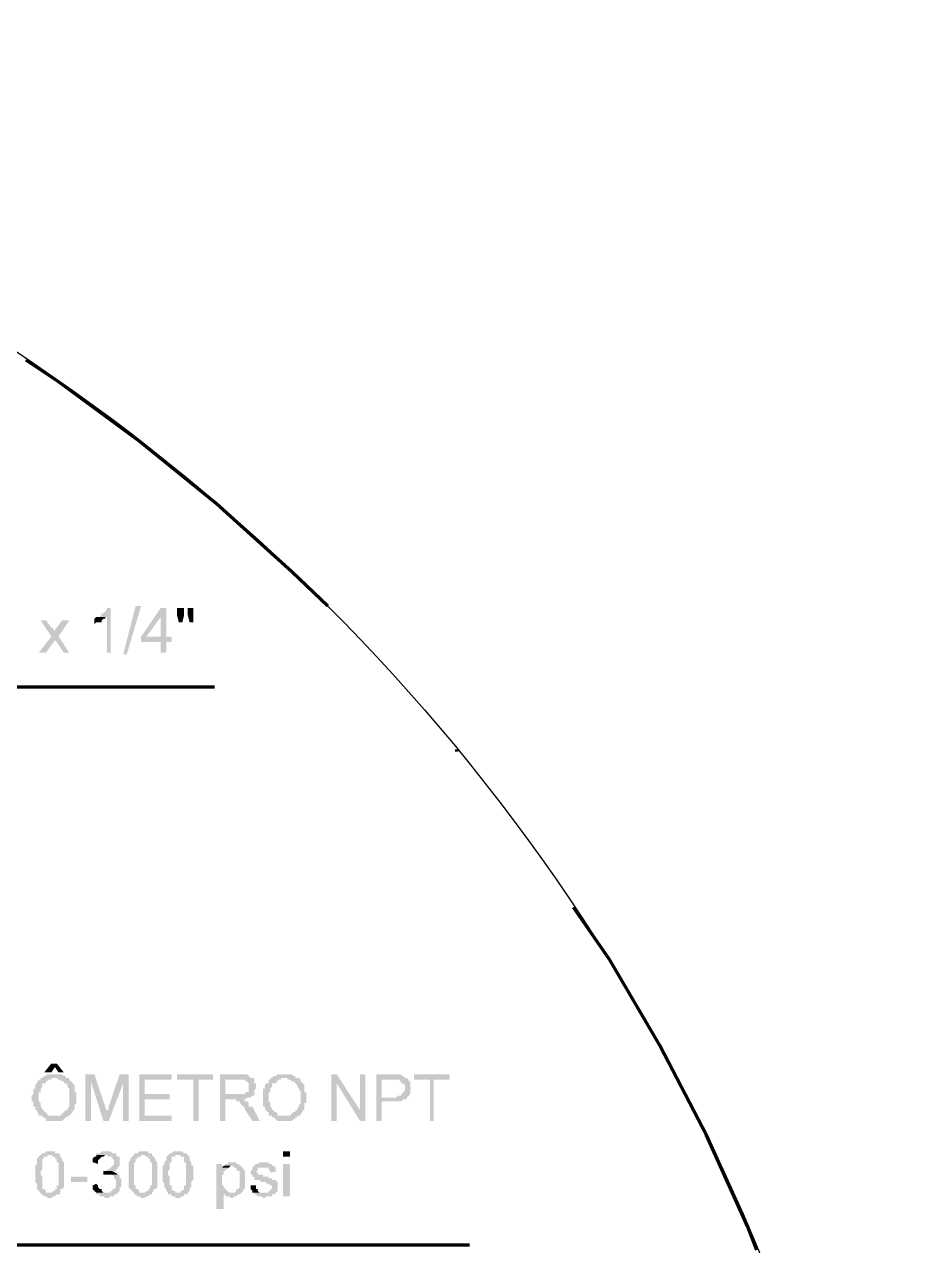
# Model space of a CAD drawing. Header units: millimetres. Extents: x 4161 to 13726, y 828 to 4470.
# Drawn here: x 9004.6 to 9149.5, y 1596.2 to 1796.4 of the extents above; entities that cross this region are included whole.
import ezdxf

# ---------------------------------------------------------------- set-up
doc = ezdxf.new("R2010")
doc.units = ezdxf.units.MM
doc.header["$LTSCALE"] = 10
doc.layers.add('AUX_01', color=1, linetype='Continuous')
doc.layers.add('H', color=7, linetype='Continuous', lineweight=100)
doc.layers.add('P', color=250, linetype='Continuous', lineweight=100)

# ---------------------------------------------------------------- blocks, each defined once
blk = doc.blocks.new('A$C264A139D')
at = {"layer": 'H', "linetype": 'Continuous'}
for points in [[(517.65, 598.82), (517.35, 598.82), (517.06, 598.53), (517.06, 597.65), (517.35, 597.94), (517.65, 597.94), (517.94, 597.94), (518.24, 597.94), (518.24, 598.24), (518.53, 598.53), (518.82, 598.53), (518.82, 598.82), (519.12, 598.82)], [(519.71, 600.29), (519.12, 600.29), (519.12, 600), (518.82, 599.71), (518.53, 599.41), (518.24, 599.41), (518.24, 599.12), (517.94, 598.82), (517.65, 598.82), (519.12, 598.82), (519.12, 592.94), (519.71, 592.94)], [(521.76, 592.65), (523.82, 600.59), (524.71, 600.59), (522.35, 592.65)], [(528.82, 600.29), (527.94, 600.29), (524.71, 595.59), (524.71, 594.71), (527.94, 594.71), (527.94, 592.94), (528.82, 592.94), (528.82, 594.71), (529.71, 594.71), (529.71, 595.59), (525.59, 595.59), (527.94, 598.82)], [(528.82, 600.29), (527.94, 598.82), (527.94, 595.59), (525.59, 595.59), (528.82, 595.59)], [(531.76, 600.29), (530.59, 600.29), (530.59, 599.12), (530.88, 597.94), (531.47, 597.94), (531.76, 599.12)], [(533.24, 600.29), (532.35, 600.29), (532.35, 599.12), (532.65, 597.94), (533.24, 597.94), (533.24, 599.12)], [(509.12, 598.24), (508.24, 598.24), (510, 595.59), (510.59, 595), (510.88, 594.71), (512.06, 592.94), (512.94, 592.94), (511.18, 595.59), (510.59, 596.47), (510.29, 596.76), (510.29, 597.06), (510, 597.06)], [(512.94, 598.24), (511.76, 598.24), (510.88, 597.06), (510.59, 596.76), (510.59, 596.47), (511.18, 595.59)], [(510, 595.59), (507.94, 592.94), (509.12, 592.94), (510.59, 595)], [(510.88, 525.59), (510, 525.59), (508.82, 524.12), (510, 524.12), (510.59, 525)], [(510.88, 525.59), (510.59, 525), (511.18, 524.12), (512.06, 524.12)], [(508.24, 523.24), (508.24, 522.94), (507.94, 522.94), (507.94, 522.65), (507.65, 522.65), (507.65, 522.35), (507.35, 522.06), (507.35, 521.47), (507.06, 521.47), (507.06, 520.59), (506.76, 520.29), (506.76, 520), (506.76, 519.41), (507.06, 519.41), (507.06, 518.53), (507.35, 518.53), (507.35, 517.94), (507.65, 517.94), (507.65, 517.65), (507.94, 517.35), (507.94, 517.06), (508.24, 517.06), (508.53, 517.06), (508.53, 516.76), (508.82, 516.76), (509.12, 516.47), (509.12, 516.18), (510, 516.18), (510.29, 516.18), (510.59, 516.18), (510.88, 516.18), (511.76, 516.18), (512.06, 516.47), (512.35, 516.76), (512.65, 516.76), (512.65, 517.06), (512.94, 517.06), (510.29, 517.06), (510, 517.06), (509.41, 517.06), (509.41, 517.35), (509.12, 517.35), (509.12, 517.65), (508.82, 517.65), (508.82, 517.94), (508.53, 517.94), (508.53, 518.24), (508.24, 518.53), (508.24, 519.12), (507.94, 519.41), (507.94, 520.88), (508.24, 520.88), (508.24, 521.47), (508.53, 521.76), (508.53, 522.06), (508.53, 522.35), (508.82, 522.35), (509.12, 522.35), (509.12, 522.65), (509.41, 522.65), (509.41, 522.94), (510, 522.94), (510, 523.24), (510.59, 523.24)], [(510.59, 523.82), (510, 523.82), (509.12, 523.82), (509.12, 523.53), (508.82, 523.53), (508.53, 523.24), (508.24, 523.24), (510.88, 523.24), (511.18, 522.94), (511.47, 522.94), (511.76, 522.65), (512.06, 522.65), (512.06, 522.35), (512.35, 522.35), (512.65, 522.06), (512.65, 521.76), (512.94, 521.47), (512.94, 521.18), (512.94, 519.12), (512.94, 518.82), (512.94, 518.53), (512.65, 518.24), (512.65, 517.94), (512.35, 517.94), (512.06, 517.65), (511.76, 517.35), (511.47, 517.06), (510.88, 517.06), (510.59, 517.06), (512.94, 517.06), (513.24, 517.35), (513.53, 517.65), (513.53, 517.94), (513.82, 517.94), (513.82, 518.24), (513.82, 518.53), (513.82, 518.82), (514.12, 519.12), (514.12, 520.88), (513.82, 520.88), (513.82, 521.47), (513.82, 521.76), (513.82, 522.06), (513.53, 522.35), (513.24, 522.65), (512.94, 522.94), (512.94, 523.24), (512.65, 523.24), (512.35, 523.24), (512.35, 523.53), (512.06, 523.53), (511.76, 523.82), (511.18, 523.82), (510.88, 523.82)], [(517.06, 523.82), (515.59, 523.82), (515.59, 516.18), (516.47, 516.18), (516.47, 522.65)], [(517.06, 523.82), (516.47, 522.65), (518.53, 516.18), (519.12, 517.35), (519.12, 517.94), (518.82, 518.24), (518.82, 518.53)], [(522.65, 523.82), (521.18, 523.82), (519.41, 518.53), (519.41, 517.94), (519.12, 517.94), (519.12, 517.35), (518.53, 516.18), (519.41, 516.18), (521.76, 522.35)], [(522.65, 523.82), (521.76, 522.35), (521.76, 516.18), (522.65, 516.18)], [(529.71, 523.82), (524.41, 523.82), (524.41, 516.18), (529.71, 516.18), (529.71, 517.06), (525.29, 517.06), (525.29, 519.71), (529.41, 519.71), (529.41, 520.59), (525.29, 520.59), (525.29, 522.94), (529.71, 522.94)], [(536.47, 523.82), (530.59, 523.82), (530.59, 522.94), (533.24, 522.94), (533.24, 516.18), (534.12, 516.18), (534.12, 522.94), (536.47, 522.94)], [(540.88, 523.82), (537.65, 523.82), (537.65, 516.18), (538.53, 516.18), (538.53, 519.71), (541.76, 519.71), (542.06, 520), (542.35, 520), (542.65, 520), (542.94, 520.29), (543.24, 520.29), (538.53, 520.59), (538.53, 522.94), (540.88, 522.94), (543.24, 523.24), (542.94, 523.24), (542.65, 523.24), (542.35, 523.53), (542.06, 523.82), (541.18, 523.82)], [(543.24, 523.24), (540.88, 522.94), (541.76, 522.94), (541.76, 522.65), (542.06, 522.65), (542.35, 522.35), (542.35, 522.06), (542.35, 521.76), (542.35, 521.18), (542.35, 520.88), (542.06, 520.88), (541.76, 520.88), (541.76, 520.59), (538.53, 520.59), (543.24, 520.29), (543.24, 520.59), (543.24, 520.88), (543.24, 521.18), (543.53, 521.47), (543.53, 521.76), (543.53, 522.35), (543.24, 522.35), (543.24, 522.65), (543.24, 522.94)], [(545.88, 523.24), (545.88, 522.94), (545.59, 522.94), (545.59, 522.65), (545.59, 522.35), (545.29, 522.35), (545, 522.06), (545, 521.47), (544.71, 521.47), (544.71, 520.59), (544.71, 520.29), (544.71, 520), (544.71, 519.41), (544.71, 518.53), (545, 518.53), (545, 517.94), (545.29, 517.94), (545.29, 517.65), (545.59, 517.65), (545.59, 517.35), (545.59, 517.06), (545.88, 517.06), (546.18, 517.06), (546.18, 516.76), (546.47, 516.76), (546.76, 516.47), (547.06, 516.18), (547.65, 516.18), (547.94, 516.18), (548.53, 516.18), (549.41, 516.18), (549.71, 516.47), (550, 516.47), (550, 516.76), (550.29, 516.76), (550.29, 517.06), (550.59, 517.06), (547.94, 517.06), (547.65, 517.06), (547.06, 517.06), (547.06, 517.35), (546.76, 517.65), (546.47, 517.65), (546.47, 517.94), (546.18, 517.94), (546.18, 518.24), (545.88, 518.53), (545.88, 519.12), (545.59, 519.41), (545.59, 520.88), (545.88, 520.88), (545.88, 521.47), (546.18, 521.76), (546.18, 522.06), (546.18, 522.35), (546.47, 522.35), (546.76, 522.35), (547.06, 522.65), (547.06, 522.94), (547.65, 522.94), (547.65, 523.24), (548.24, 523.24)], [(548.24, 523.82), (547.65, 523.82), (547.06, 523.82), (546.76, 523.53), (546.47, 523.53), (546.18, 523.24), (545.88, 523.24), (548.53, 523.24), (548.82, 522.94), (549.12, 522.94), (549.41, 522.65), (549.71, 522.65), (550, 522.35), (550.29, 522.06), (550.29, 521.76), (550.59, 521.47), (550.59, 521.18), (550.88, 521.18), (550.88, 519.12), (550.59, 518.82), (550.59, 518.53), (550.29, 518.24), (550.29, 517.94), (550, 517.94), (550, 517.65), (549.71, 517.65), (549.41, 517.35), (549.12, 517.06), (548.53, 517.06), (548.24, 517.06), (550.59, 517.06), (550.88, 517.06), (550.88, 517.35), (551.18, 517.65), (551.18, 517.94), (551.47, 517.94), (551.47, 518.24), (551.47, 518.53), (551.47, 519.12), (551.76, 519.12), (551.76, 520.88), (551.47, 520.88), (551.47, 521.47), (551.47, 521.76), (551.47, 522.06), (551.18, 522.35), (550.88, 522.65), (550.88, 522.94), (550.59, 523.24), (550.29, 523.24), (550, 523.24), (550, 523.53), (549.71, 523.53), (549.41, 523.82), (548.82, 523.82), (548.53, 523.82)], [(556.76, 523.82), (555.88, 523.82), (555.88, 516.18), (556.76, 516.18), (556.76, 522.35)], [(556.76, 523.82), (556.76, 522.35), (560.59, 516.18), (560.59, 517.94)], [(561.47, 523.82), (560.59, 523.82), (560.59, 516.18), (561.47, 516.18)], [(565.88, 523.82), (563.24, 523.82), (563.24, 516.18), (564.12, 516.18), (564.12, 519.41), (566.76, 519.41), (567.06, 519.41), (567.35, 519.41), (567.65, 519.71), (568.24, 519.71), (568.24, 520), (564.12, 520), (564.12, 522.94), (568.53, 522.94), (568.24, 523.24), (567.94, 523.24), (567.65, 523.53), (567.35, 523.53), (567.35, 523.82), (566.18, 523.82)], [(568.53, 522.94), (565.88, 522.94), (567.06, 522.94), (567.06, 522.65), (567.35, 522.65), (567.35, 522.35), (567.65, 522.35), (567.94, 522.06), (567.94, 521.18), (567.65, 520.88), (567.35, 520.59), (567.35, 520.29), (566.76, 520.29), (566.47, 520), (564.12, 520), (568.24, 520), (568.53, 520.29), (568.82, 520.59), (568.82, 521.18), (568.82, 521.47), (568.82, 521.76), (568.82, 522.06), (568.82, 522.65), (568.53, 522.65)], [(575.29, 523.82), (569.41, 523.82), (569.41, 522.94), (572.06, 522.94), (572.06, 516.18), (572.65, 516.18), (572.65, 522.94), (575.29, 522.94)], [(541.47, 519.71), (539.71, 519.71), (540.29, 519.71), (540.29, 519.41), (540.59, 519.41), (540.88, 519.41), (540.88, 519.12), (541.18, 518.82), (541.47, 518.53), (541.76, 518.24), (541.76, 517.94), (542.94, 516.18), (544.12, 516.18), (542.94, 518.53), (542.65, 518.53), (542.35, 518.53), (542.35, 518.82), (542.35, 519.12), (542.06, 519.41), (541.76, 519.41)], [(508.24, 510.59), (507.94, 510.29), (507.65, 510), (507.65, 509.71), (507.65, 509.41), (507.65, 509.12), (507.35, 508.82), (507.35, 507.35), (507.35, 506.18), (507.65, 505.88), (507.65, 505.29), (507.65, 505), (507.94, 504.71), (508.24, 504.41), (508.24, 504.12), (508.53, 504.12), (508.82, 503.82), (509.12, 503.82), (509.41, 503.53), (510, 503.53), (510.29, 503.82), (510.59, 503.82), (510.88, 504.12), (511.18, 504.12), (511.47, 504.12), (511.47, 504.41), (509.12, 504.41), (509.12, 504.71), (508.82, 505), (508.53, 505), (508.53, 505.59), (508.53, 507.06), (508.24, 507.35), (508.24, 507.94), (508.53, 508.24), (508.53, 509.41), (508.53, 510), (508.82, 510), (508.82, 510.29), (509.12, 510.29), (509.41, 510.29), (509.41, 510.59), (509.71, 510.59)], [(509.71, 511.18), (509.12, 511.18), (508.82, 510.88), (508.53, 510.88), (508.24, 510.59), (510, 510.59), (510.29, 510.29), (510.59, 510.29), (510.59, 510), (510.88, 510), (510.88, 509.71), (510.88, 509.41), (511.18, 509.41), (511.18, 507.35), (511.18, 505.59), (510.88, 505.59), (510.88, 505), (510.59, 505), (510.59, 504.71), (510.29, 504.71), (510, 504.41), (509.71, 504.41), (511.47, 504.41), (511.47, 504.71), (511.47, 505), (511.76, 505), (512.06, 505.29), (512.06, 505.59), (512.06, 506.18), (512.06, 506.47), (512.06, 508.82), (512.06, 509.41), (511.76, 509.71), (511.76, 510), (511.47, 510.29), (511.47, 510.59), (511.18, 510.88), (510.88, 510.88), (510.59, 510.88), (510.59, 511.18), (510, 511.18)], [(517.35, 510.59), (517.35, 510.29), (517.06, 510.29), (516.76, 510), (516.76, 509.41), (517.65, 509.12), (517.65, 509.71), (517.94, 510), (518.24, 510.29), (518.53, 510.29), (518.82, 510.59), (519.12, 510.59)], [(519.12, 511.18), (518.24, 511.18), (517.94, 510.88), (517.65, 510.88), (517.35, 510.88), (517.35, 510.59), (519.12, 510.59), (519.41, 510.29), (519.71, 510.29), (520, 510.29), (520, 510), (520.29, 509.71), (520.29, 509.41), (520.29, 509.12), (520, 508.82), (519.71, 508.53), (519.41, 508.24), (519.12, 508.24), (519.12, 507.94), (518.82, 507.94), (520.59, 507.94), (520.59, 508.24), (520.88, 508.24), (520.88, 508.53), (521.18, 508.82), (521.18, 510.29), (520.88, 510.29), (520.59, 510.59), (520.59, 510.88), (520.29, 510.88), (520, 510.88), (519.71, 511.18)], [(523.53, 510.59), (523.24, 510.29), (522.94, 510), (522.94, 509.71), (522.65, 509.41), (522.65, 509.12), (522.65, 508.82), (522.65, 507.35), (522.65, 506.18), (522.65, 505.88), (522.65, 505.29), (522.94, 505), (523.24, 504.71), (523.53, 504.41), (523.53, 504.12), (523.82, 504.12), (524.12, 503.82), (524.41, 503.82), (524.71, 503.53), (525.29, 503.53), (525.59, 503.82), (525.88, 503.82), (526.18, 504.12), (526.47, 504.12), (526.47, 504.41), (524.41, 504.41), (524.41, 504.71), (524.12, 505), (523.82, 505), (523.82, 505.59), (523.53, 505.59), (523.53, 507.06), (523.53, 507.35), (523.53, 507.94), (523.53, 508.24), (523.53, 509.41), (523.82, 509.41), (523.82, 510), (524.12, 510), (524.12, 510.29), (524.41, 510.29), (524.71, 510.29), (524.71, 510.59), (525, 510.59)], [(525, 511.18), (524.41, 511.18), (524.12, 510.88), (523.82, 510.88), (523.53, 510.88), (523.53, 510.59), (525.29, 510.59), (525.59, 510.29), (525.88, 510.29), (525.88, 510), (526.18, 510), (526.18, 509.71), (526.18, 509.41), (526.47, 509.41), (526.47, 507.35), (526.47, 505.59), (526.18, 505.59), (526.18, 505), (525.88, 505), (525.88, 504.71), (525.59, 504.71), (525.29, 504.41), (525, 504.41), (526.47, 504.41), (526.76, 504.71), (526.76, 505), (527.06, 505), (527.35, 505.29), (527.35, 505.59), (527.35, 506.18), (527.35, 506.47), (527.35, 508.82), (527.35, 509.41), (527.06, 509.71), (527.06, 510), (526.76, 510.29), (526.47, 510.59), (526.47, 510.88), (526.18, 510.88), (525.88, 510.88), (525.88, 511.18), (525.29, 511.18)], [(529.12, 510.59), (528.82, 510.29), (528.82, 510), (528.82, 509.71), (528.53, 509.41), (528.53, 509.12), (528.24, 508.82), (528.24, 507.35), (528.24, 506.18), (528.53, 505.88), (528.53, 505.29), (528.82, 505), (528.82, 504.71), (529.12, 504.41), (529.12, 504.12), (529.41, 504.12), (529.71, 504.12), (529.71, 503.82), (530.29, 503.82), (530.29, 503.53), (531.18, 503.53), (531.18, 503.82), (531.76, 503.82), (531.76, 504.12), (532.06, 504.12), (532.35, 504.12), (532.35, 504.41), (530.29, 504.41), (530.29, 504.71), (530, 504.71), (529.71, 505), (529.71, 505.59), (529.41, 505.59), (529.41, 507.06), (529.12, 507.35), (529.12, 507.94), (529.41, 508.24), (529.41, 509.41), (529.71, 509.41), (529.71, 510), (529.71, 510.29), (530, 510.29), (530.29, 510.29), (530.29, 510.59), (530.59, 510.59)], [(530.59, 511.18), (530, 511.18), (529.71, 510.88), (529.41, 510.88), (529.12, 510.59), (531.18, 510.59), (531.18, 510.29), (531.47, 510.29), (531.76, 510.29), (531.76, 510), (531.76, 509.71), (531.76, 509.41), (532.06, 509.41), (532.06, 507.35), (532.06, 505.59), (531.76, 505.59), (531.76, 505), (531.47, 504.71), (531.18, 504.71), (531.18, 504.41), (530.59, 504.41), (532.35, 504.41), (532.65, 504.71), (532.65, 505), (532.94, 505.29), (532.94, 505.59), (532.94, 506.18), (533.24, 506.47), (533.24, 508.82), (532.94, 508.82), (532.94, 509.41), (532.65, 509.71), (532.65, 510), (532.65, 510.29), (532.35, 510.59), (532.06, 510.88), (531.76, 510.88), (531.47, 511.18), (531.18, 511.18)], [(549.12, 510.29), (549.12, 511.18), (547.94, 511.18), (547.94, 510.29)], [(537.94, 509.12), (537.06, 509.12), (537.06, 501.76), (538.24, 501.76), (538.24, 504.41), (539.41, 504.41), (539.12, 504.41), (538.82, 504.71), (538.53, 505), (538.24, 505.29), (538.24, 505.59), (537.94, 505.59), (537.94, 506.47), (537.94, 507.35), (538.24, 507.35), (538.24, 507.94), (538.53, 507.94), (538.53, 508.24), (538.82, 508.24), (539.12, 508.53), (537.94, 508.53)], [(538.24, 508.82), (537.94, 508.53), (539.12, 508.53), (539.41, 508.82)], [(539.71, 509.41), (539.12, 509.41), (538.82, 509.12), (538.53, 509.12), (538.53, 508.82), (538.24, 508.82), (539.71, 508.82), (540, 508.53), (540.29, 508.53), (540.29, 508.24), (540.59, 507.94), (540.88, 507.94), (540.88, 507.35), (540.88, 506.47), (540.88, 505.59), (540.88, 505.29), (540.59, 505), (540.29, 505), (540.29, 504.71), (540, 504.41), (538.24, 504.41), (538.24, 504.12), (538.53, 504.12), (538.53, 503.82), (539.12, 503.82), (539.41, 503.53), (539.71, 503.53), (540, 503.82), (540.29, 503.82), (540.59, 504.12), (540.88, 504.12), (541.18, 504.41), (541.47, 504.71), (541.47, 505), (541.76, 505), (541.76, 505.29), (541.76, 505.59), (541.76, 506.47), (541.76, 507.65), (541.76, 507.94), (541.47, 508.24), (541.47, 508.53), (541.18, 508.53), (541.18, 508.82), (540.88, 508.82), (540.59, 509.12), (540.29, 509.12), (540.29, 509.41), (540, 509.41)], [(543.24, 508.82), (542.94, 508.53), (542.94, 508.24), (542.65, 507.94), (542.65, 507.35), (542.94, 507.35), (542.94, 507.06), (543.24, 507.06), (543.24, 506.76), (543.24, 506.47), (543.82, 506.47), (544.12, 506.47), (544.41, 506.18), (545, 506.18), (545.29, 505.88), (545.59, 505.88), (545.88, 505.59), (546.18, 505.59), (546.18, 505.29), (546.18, 505), (545.88, 505), (545.88, 504.71), (545.59, 504.71), (545.59, 504.41), (543.24, 504.41), (543.24, 504.12), (543.53, 504.12), (543.82, 503.82), (544.41, 503.82), (544.71, 503.53), (545, 503.53), (545.29, 503.82), (546.18, 503.82), (546.18, 504.12), (546.47, 504.12), (546.76, 504.41), (547.06, 504.71), (547.06, 505), (547.06, 505.29), (547.06, 505.59), (547.06, 506.18), (546.76, 506.47), (546.47, 506.47), (546.18, 506.47), (546.18, 506.76), (545.59, 506.76), (545.59, 507.06), (544.71, 507.06), (544.71, 507.35), (544.12, 507.35), (543.82, 507.35), (543.82, 507.65), (543.53, 507.94), (543.82, 507.94), (543.82, 508.24), (543.82, 508.53), (544.71, 508.53)], [(544.71, 509.41), (544.12, 509.41), (543.82, 509.12), (543.53, 509.12), (543.24, 508.82), (544.71, 508.53), (545.59, 508.53), (545.59, 508.24), (545.88, 507.94), (545.88, 507.65), (547.06, 507.94), (546.76, 507.94), (546.76, 508.53), (546.47, 508.82), (546.18, 508.82), (546.18, 509.12), (545.59, 509.12), (545.59, 509.41), (545, 509.41)], [(549.12, 503.82), (549.12, 509.12), (547.94, 509.12), (547.94, 503.82)], [(515.88, 506.18), (515.88, 507.06), (513.24, 507.06), (513.24, 506.18)], [(520.88, 507.35), (519.12, 507.35), (519.71, 507.35), (520, 507.35), (520.29, 507.06), (520.29, 506.76), (520.59, 506.47), (520.59, 505.88), (520.59, 505.29), (520.29, 505), (520, 505), (520, 504.71), (519.71, 504.71), (519.71, 504.41), (517.35, 504.41), (517.35, 504.12), (517.65, 504.12), (517.94, 504.12), (517.94, 503.82), (518.53, 503.82), (518.82, 503.53), (519.41, 503.53), (519.71, 503.82), (520.29, 503.82), (520.29, 504.12), (520.59, 504.12), (520.88, 504.41), (521.18, 504.71), (521.18, 505), (521.18, 505.29), (521.47, 505.29), (521.47, 506.76), (521.18, 506.76), (521.18, 507.06), (521.18, 507.35)], [(517.35, 505.88), (516.76, 505.59), (516.76, 505.29), (516.76, 505), (517.06, 504.71), (517.35, 504.41), (519.12, 504.41), (518.53, 504.41), (518.24, 504.71), (518.24, 505), (517.94, 505), (517.65, 505.29), (517.65, 505.59)], [(543.53, 505.59), (542.65, 505.59), (542.65, 505), (542.94, 504.71), (542.94, 504.41), (544.71, 504.41), (544.12, 504.41), (543.82, 504.71), (543.82, 505), (543.53, 505), (543.53, 505.29)]]:
    blk.add_hatch(color=0, dxfattribs=at).paths.add_polyline_path(points)
h = blk.add_hatch(color=0, dxfattribs=at)
edge = h.paths.add_edge_path()
edge.add_line((518.53, 507.94), (518.53, 507.35))
edge.add_line((518.53, 507.35), (520.88, 507.35))
edge.add_line((520.88, 507.35), (520.59, 507.65))
edge.add_line((520.59, 507.65), (520, 507.94))
edge.add_line((520, 507.94), (520.29, 507.94))
edge.add_line((520.29, 507.94), (520.59, 507.94))
edge.add_line((520.59, 507.94), (518.82, 507.94))
at = {"layer": 'P', "color": 0, "linetype": 'Continuous'}
for points in [[(555.29, 600.59), (549.41, 606.18), (537.06, 617.35), (524.41, 627.65), (511.18, 637.35), (505.88, 640.88)], [(390.88, 566.18), (425.29, 587.35), (536.76, 587.35)], [(576.47, 576.76), (576.47, 577.06)], [(625.59, 495), (624.12, 498.82), (617.35, 513.82), (609.71, 528.53), (601.47, 542.65), (595.59, 551.18)], [(449.71, 547.94), (476.47, 495.88), (578.53, 495.88)]]:
    blk.add_lwpolyline(points, dxfattribs=at)

msp = doc.modelspace()

# ---------------------------------------------------------------- linework, layer by layer
at = {"layer": 'AUX_01'}
msp.add_circle((8824.29, 1471.17), 325.22, dxfattribs=at)

# ---------------------------------------------------------------- block references
msp.add_blockref('A$C264A139D', (8499.04, 1100.44), dxfattribs=at)

doc.saveas('drawing.dxf')
